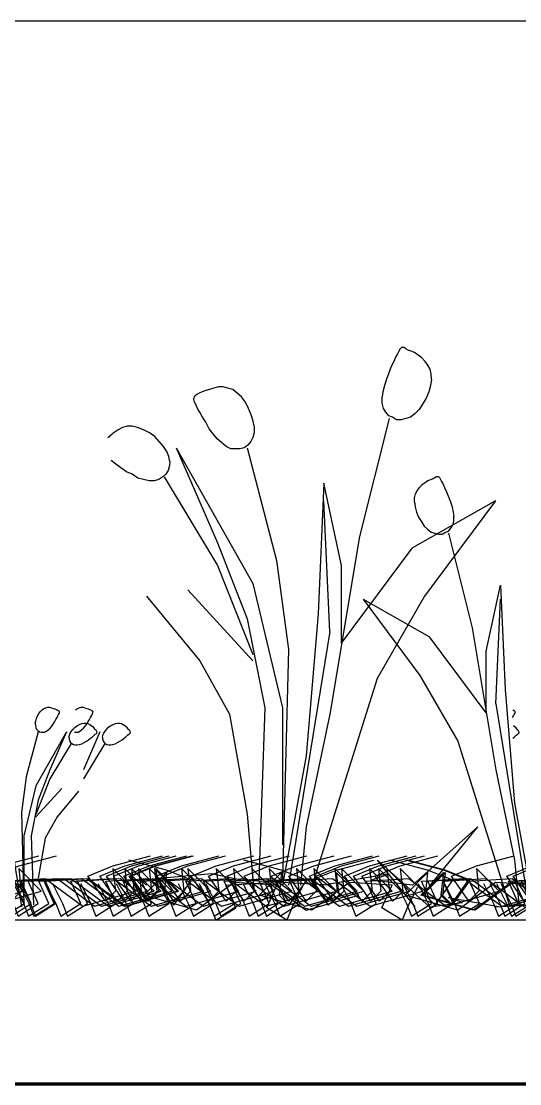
# Model space of a CAD drawing. Header units: metres. Extents: x -109 to 591, y -5 to 592.
# Drawn here: x 583.482 to 583.787, y 6.575 to 7.225 of the extents above; entities that cross this region are included whole.
import ezdxf

# ---------------------------------------------------------------- set-up
doc = ezdxf.new("R2010")
doc.units = ezdxf.units.M
doc.header["$LTSCALE"] = 0.03
doc.layers.add('Areas verdes', color=74, linetype='Continuous')
doc.layers.add('Muro', color=7, linetype='Continuous', lineweight=70)
doc.layers.add('Muro bajo', color=7, linetype='Continuous', lineweight=30)

msp = doc.modelspace()

# ---------------------------------------------------------------- linework, layer by layer
at = {"layer": 'Areas verdes', "color": 6, "linetype": 'Continuous'}
for p, q in [((583.71232, 7.02144), (583.71131, 7.01989)), ((583.71317, 7.02299), (583.71232, 7.02144)), ((583.71395, 7.02454), (583.71317, 7.02299)), ((583.71465, 7.02532), (583.71395, 7.02454)), ((583.71535, 7.02532), (583.71465, 7.02532)), ((583.71628, 7.02532), (583.71535, 7.02532)), ((583.71736, 7.02454), (583.71628, 7.02532)), ((583.71884, 7.02377), (583.71736, 7.02454)), ((583.72062, 7.02299), (583.71884, 7.02377)), ((583.72272, 7.02221), (583.72062, 7.02299)), ((583.72489, 7.02066), (583.72272, 7.02221)), ((583.72706, 7.01911), (583.72489, 7.02066)), ((583.70844, 7.01368), (583.70697, 7.0098)), ((583.70999, 7.01678), (583.70844, 7.01368)), ((583.71131, 7.01989), (583.70999, 7.01678)), ((583.72916, 7.01678), (583.72706, 7.01911)), ((583.73086, 7.01445), (583.72916, 7.01678)), ((583.73226, 7.01213), (583.73086, 7.01445)), ((583.70697, 7.0098), (583.70549, 7.00592)), ((583.73296, 7.00902), (583.73226, 7.01213)), ((583.73311, 7.00592), (583.73296, 7.00902)), ((583.60268, 7.00126), (583.59989, 7.00049)), ((583.60555, 7.00126), (583.60268, 7.00126)), ((583.6085, 7.00049), (583.60555, 7.00126)), ((583.70425, 7.00204), (583.70332, 6.99816)), ((583.70549, 7.00592), (583.70425, 7.00204)), ((583.73257, 7.00204), (583.73149, 6.99816)), ((583.73311, 7.00592), (583.73257, 7.00204)), ((583.58778, 6.99506), (583.58755, 6.99428)), ((583.58763, 6.99351), (583.58755, 6.99428)), ((583.5884, 6.99583), (583.58778, 6.99506)), ((583.58949, 6.99661), (583.5884, 6.99583)), ((583.59089, 6.99738), (583.58949, 6.99661)), ((583.59267, 6.99816), (583.59089, 6.99738)), ((583.59485, 6.99894), (583.59267, 6.99816)), ((583.59725, 6.99971), (583.59485, 6.99894)), ((583.59989, 7.00049), (583.59725, 6.99971)), ((583.61137, 6.99971), (583.6085, 7.00049)), ((583.61417, 6.99738), (583.61137, 6.99971)), ((583.61673, 6.99506), (583.61417, 6.99738)), ((583.61913, 6.99195), (583.61673, 6.99506)), ((583.70332, 6.99816), (583.70285, 6.99506)), ((583.70293, 6.99118), (583.70285, 6.99506)), ((583.72993, 6.99428), (583.72792, 6.99118)), ((583.73149, 6.99816), (583.72993, 6.99428)), ((583.58802, 6.99195), (583.58763, 6.99351)), ((583.58879, 6.9904), (583.58802, 6.99195)), ((583.58988, 6.98807), (583.58879, 6.9904)), ((583.59128, 6.98575), (583.58988, 6.98807)), ((583.62115, 6.98807), (583.61913, 6.99195)), ((583.62278, 6.98419), (583.62115, 6.98807)), ((583.70371, 6.98807), (583.70293, 6.99118)), ((583.7051, 6.98575), (583.70371, 6.98807)), ((583.72792, 6.99118), (583.72559, 6.9873)), ((583.59291, 6.98264), (583.59128, 6.98575)), ((583.59485, 6.97954), (583.59291, 6.98264)), ((583.62394, 6.98031), (583.62278, 6.98419)), ((583.70697, 6.98342), (583.7051, 6.98575)), ((583.70922, 6.98264), (583.70697, 6.98342)), ((583.71178, 6.98109), (583.70922, 6.98264)), ((583.71457, 6.98109), (583.71178, 6.98109)), ((583.71744, 6.98187), (583.71457, 6.98109)), ((583.72031, 6.98264), (583.71744, 6.98187)), ((583.72303, 6.98497), (583.72031, 6.98264)), ((583.72559, 6.9873), (583.72303, 6.98497)), ((583.54123, 6.97488), (583.53882, 6.97333)), ((583.54387, 6.97643), (583.54123, 6.97488)), ((583.54674, 6.97721), (583.54387, 6.97643)), ((583.54984, 6.97721), (583.54674, 6.97721)), ((583.55318, 6.97643), (583.54984, 6.97721)), ((583.55667, 6.97488), (583.55318, 6.97643)), ((583.56008, 6.97333), (583.55667, 6.97488)), ((583.59702, 6.97566), (583.59485, 6.97954)), ((583.59935, 6.97256), (583.59702, 6.97566)), ((583.62456, 6.97721), (583.62394, 6.98031)), ((583.62456, 6.97721), (583.62449, 6.97333)), ((583.53494, 6.97023), (583.53673, 6.97178)), ((583.53882, 6.97333), (583.53673, 6.97178)), ((583.56342, 6.971), (583.56008, 6.97333)), ((583.56637, 6.9679), (583.56342, 6.971)), ((583.60183, 6.96945), (583.59935, 6.97256)), ((583.60454, 6.96712), (583.60183, 6.96945)), ((583.62379, 6.97023), (583.62247, 6.9679)), ((583.62449, 6.97333), (583.62379, 6.97023)), ((583.56893, 6.9648), (583.56637, 6.9679)), ((583.57102, 6.96169), (583.56893, 6.9648)), ((583.57234, 6.95859), (583.57102, 6.96169)), ((583.60734, 6.9648), (583.60454, 6.96712)), ((583.61021, 6.96324), (583.60734, 6.9648)), ((583.61308, 6.96324), (583.61021, 6.96324)), ((583.61579, 6.96324), (583.61308, 6.96324)), ((583.61836, 6.96402), (583.61579, 6.96324)), ((583.62061, 6.96557), (583.61836, 6.96402)), ((583.62247, 6.9679), (583.62061, 6.96557)), ((583.53983, 6.95393), (583.53704, 6.95626)), ((583.57296, 6.95549), (583.57234, 6.95859)), ((583.57296, 6.95549), (583.57273, 6.95316)), ((583.54294, 6.95161), (583.53983, 6.95393)), ((583.54627, 6.94928), (583.54294, 6.95161)), ((583.54976, 6.94773), (583.54627, 6.94928)), ((583.57196, 6.95005), (583.57048, 6.94773)), ((583.57273, 6.95316), (583.57196, 6.95005)), ((583.55333, 6.9454), (583.54976, 6.94773)), ((583.55682, 6.94462), (583.55333, 6.9454)), ((583.56024, 6.94385), (583.55682, 6.94462)), ((583.56334, 6.94385), (583.56024, 6.94385)), ((583.56614, 6.94462), (583.56334, 6.94385)), ((583.56854, 6.94617), (583.56614, 6.94462)), ((583.57048, 6.94773), (583.56854, 6.94617)), ((583.72748, 6.94144), (583.72922, 6.94268)), ((583.72922, 6.94268), (583.73096, 6.94392)), ((583.73096, 6.94392), (583.73263, 6.94454)), ((583.73263, 6.94454), (583.73406, 6.94516)), ((583.73406, 6.94516), (583.73524, 6.94579)), ((583.73524, 6.94579), (583.73611, 6.94641)), ((583.73611, 6.94641), (583.73685, 6.94641)), ((583.73685, 6.94641), (583.73741, 6.94641)), ((583.73741, 6.94641), (583.73797, 6.94579)), ((583.73797, 6.94579), (583.73859, 6.94454)), ((583.73859, 6.94454), (583.73927, 6.9433)), ((583.73927, 6.9433), (583.74008, 6.94206)), ((583.74008, 6.94206), (583.74114, 6.93958)), ((583.72276, 6.93337), (583.72332, 6.93585)), ((583.72332, 6.93585), (583.72444, 6.93772)), ((583.72444, 6.93772), (583.7258, 6.93958)), ((583.7258, 6.93958), (583.72748, 6.94144)), ((583.74114, 6.93958), (583.74238, 6.93709)), ((583.74238, 6.93709), (583.74356, 6.93399)), ((583.72264, 6.93089), (583.72276, 6.93337)), ((583.72264, 6.93089), (583.72307, 6.92778)), ((583.74356, 6.93399), (583.74474, 6.93089)), ((583.74474, 6.93089), (583.74573, 6.92778)), ((583.72307, 6.92778), (583.72394, 6.92468)), ((583.72394, 6.92468), (583.72518, 6.92158)), ((583.74573, 6.92778), (583.74647, 6.92468)), ((583.74647, 6.92468), (583.74685, 6.9222)), ((583.72518, 6.92158), (583.7268, 6.91909)), ((583.7268, 6.91909), (583.72866, 6.91599)), ((583.74505, 6.91475), (583.74616, 6.91661)), ((583.74616, 6.91661), (583.74679, 6.91909)), ((583.74679, 6.91909), (583.74685, 6.9222)), ((583.72866, 6.91599), (583.73071, 6.91413)), ((583.73071, 6.91413), (583.73288, 6.91227)), ((583.73288, 6.91227), (583.73518, 6.91164)), ((583.73518, 6.91164), (583.73747, 6.91102)), ((583.73747, 6.91102), (583.73971, 6.91102)), ((583.73971, 6.91102), (583.74176, 6.91227)), ((583.74176, 6.91227), (583.74356, 6.91289)), ((583.74356, 6.91289), (583.74505, 6.91475)), ((583.4912, 6.79836), (583.49186, 6.79991)), ((583.49186, 6.79991), (583.49266, 6.80146)), ((583.49266, 6.80146), (583.49362, 6.8027)), ((583.49362, 6.8027), (583.49465, 6.80364)), ((583.49465, 6.80364), (583.49577, 6.80457)), ((583.49577, 6.80457), (583.49691, 6.80488)), ((583.49691, 6.80488), (583.49809, 6.80519)), ((583.49809, 6.80519), (583.49924, 6.80519)), ((583.49924, 6.80519), (583.50036, 6.80488)), ((583.50036, 6.80488), (583.50141, 6.80457)), ((583.50141, 6.80457), (583.50238, 6.80426)), ((583.50238, 6.80426), (583.50325, 6.80395)), ((583.50325, 6.80395), (583.50396, 6.80364)), ((583.5038, 6.79898), (583.50436, 6.79991)), ((583.50396, 6.80364), (583.50452, 6.80333)), ((583.50436, 6.79991), (583.5048, 6.80084)), ((583.50452, 6.80333), (583.50495, 6.80302)), ((583.5048, 6.80084), (583.50511, 6.80146)), ((583.50495, 6.80302), (583.5052, 6.8027)), ((583.50511, 6.80146), (583.50526, 6.80208)), ((583.5052, 6.8027), (583.50529, 6.80239)), ((583.50526, 6.80208), (583.50529, 6.80239)), ((583.51512, 6.80364), (583.51624, 6.80457)), ((583.51624, 6.80457), (583.51739, 6.80488)), ((583.51739, 6.80488), (583.51857, 6.80519)), ((583.51857, 6.80519), (583.51971, 6.80519)), ((583.51971, 6.80519), (583.52083, 6.80488)), ((583.52083, 6.80488), (583.52189, 6.80457)), ((583.52189, 6.80457), (583.52285, 6.80426)), ((583.52285, 6.80426), (583.52372, 6.80395)), ((583.52372, 6.80395), (583.52443, 6.80364)), ((583.52428, 6.79898), (583.52483, 6.79991)), ((583.52443, 6.80364), (583.52499, 6.80333)), ((583.52483, 6.79991), (583.52527, 6.80084)), ((583.52499, 6.80333), (583.52542, 6.80302)), ((583.52527, 6.80084), (583.52558, 6.80146)), ((583.52542, 6.80302), (583.52567, 6.8027)), ((583.52558, 6.80146), (583.52573, 6.80208)), ((583.52567, 6.8027), (583.52577, 6.80239)), ((583.52573, 6.80208), (583.52577, 6.80239)), ((583.78279, 6.79898), (583.78335, 6.79991)), ((583.78295, 6.80364), (583.78351, 6.80333)), ((583.78335, 6.79991), (583.78379, 6.80084)), ((583.78351, 6.80333), (583.78394, 6.80302)), ((583.78379, 6.80084), (583.7841, 6.80146)), ((583.78394, 6.80302), (583.78419, 6.8027)), ((583.7841, 6.80146), (583.78425, 6.80208)), ((583.78419, 6.8027), (583.78428, 6.80239)), ((583.78425, 6.80208), (583.78428, 6.80239)), ((583.49049, 6.79557), (583.49074, 6.79681)), ((583.49049, 6.79557), (583.49052, 6.79401)), ((583.49052, 6.79401), (583.4908, 6.79277)), ((583.49074, 6.79681), (583.4912, 6.79836)), ((583.4908, 6.79277), (583.49133, 6.79184)), ((583.49958, 6.79246), (583.50058, 6.7937)), ((583.50058, 6.7937), (583.50151, 6.79495)), ((583.50151, 6.79495), (583.50238, 6.7965)), ((583.50238, 6.7965), (583.50315, 6.79774)), ((583.50315, 6.79774), (583.5038, 6.79898)), ((583.51377, 6.79184), (583.51495, 6.79308)), ((583.51495, 6.79308), (583.51628, 6.79401)), ((583.51628, 6.79401), (583.51765, 6.79464)), ((583.51765, 6.79464), (583.51904, 6.79526)), ((583.51904, 6.79526), (583.52038, 6.79557)), ((583.52006, 6.79246), (583.52105, 6.7937)), ((583.52038, 6.79557), (583.52162, 6.79557)), ((583.52105, 6.7937), (583.52198, 6.79495)), ((583.52162, 6.79557), (583.52277, 6.79526)), ((583.52198, 6.79495), (583.52285, 6.7965)), ((583.52277, 6.79526), (583.52382, 6.79464)), ((583.52285, 6.7965), (583.52362, 6.79774)), ((583.52362, 6.79774), (583.52428, 6.79898)), ((583.52382, 6.79464), (583.52479, 6.79401)), ((583.52479, 6.79401), (583.52562, 6.79339)), ((583.52634, 6.79277), (583.52562, 6.79339)), ((583.52699, 6.79184), (583.52634, 6.79277)), ((583.53424, 6.79184), (583.53542, 6.79308)), ((583.53542, 6.79308), (583.53675, 6.79401)), ((583.53675, 6.79401), (583.53812, 6.79464)), ((583.53812, 6.79464), (583.53952, 6.79526)), ((583.53952, 6.79526), (583.54085, 6.79557)), ((583.54085, 6.79557), (583.54209, 6.79557)), ((583.54209, 6.79557), (583.54324, 6.79526)), ((583.54324, 6.79526), (583.5443, 6.79464)), ((583.5443, 6.79464), (583.54526, 6.79401)), ((583.54526, 6.79401), (583.5461, 6.79339)), ((583.54681, 6.79277), (583.5461, 6.79339)), ((583.54746, 6.79184), (583.54681, 6.79277)), ((583.7833, 6.79401), (583.78414, 6.79339)), ((583.78485, 6.79277), (583.78414, 6.79339)), ((583.78551, 6.79184), (583.78485, 6.79277)), ((583.49133, 6.79184), (583.49207, 6.79091)), ((583.49207, 6.79091), (583.49297, 6.79029)), ((583.49297, 6.79029), (583.494, 6.78998)), ((583.494, 6.78998), (583.49508, 6.78998)), ((583.49508, 6.78998), (583.49623, 6.78998)), ((583.49623, 6.78998), (583.49738, 6.7906)), ((583.49738, 6.7906), (583.4985, 6.79153)), ((583.4985, 6.79153), (583.49958, 6.79246)), ((583.51113, 6.78688), (583.51138, 6.78812)), ((583.51113, 6.78688), (583.51122, 6.78595)), ((583.51138, 6.78812), (583.51191, 6.78936)), ((583.51191, 6.78936), (583.51274, 6.7906)), ((583.51274, 6.7906), (583.51377, 6.79184)), ((583.51447, 6.78998), (583.51555, 6.78998)), ((583.51555, 6.78998), (583.5167, 6.78998)), ((583.5167, 6.78998), (583.51785, 6.7906)), ((583.51785, 6.7906), (583.51897, 6.79153)), ((583.51897, 6.79153), (583.52006, 6.79246)), ((583.52314, 6.78532), (583.52438, 6.78626)), ((583.52438, 6.78626), (583.5255, 6.78719)), ((583.5255, 6.78719), (583.52646, 6.78812)), ((583.52646, 6.78812), (583.52721, 6.78874)), ((583.52749, 6.79122), (583.52699, 6.79184)), ((583.52721, 6.78874), (583.52773, 6.78905)), ((583.52789, 6.79091), (583.52749, 6.79122)), ((583.52773, 6.78905), (583.52808, 6.78936)), ((583.52817, 6.79029), (583.52789, 6.79091)), ((583.52808, 6.78936), (583.52826, 6.78967)), ((583.52829, 6.78998), (583.52817, 6.79029)), ((583.52826, 6.78967), (583.52829, 6.78998)), ((583.5316, 6.78688), (583.53185, 6.78812)), ((583.5316, 6.78688), (583.53169, 6.78595)), ((583.53185, 6.78812), (583.53238, 6.78936)), ((583.53238, 6.78936), (583.53321, 6.7906)), ((583.53321, 6.7906), (583.53424, 6.79184)), ((583.54361, 6.78532), (583.54485, 6.78626)), ((583.54485, 6.78626), (583.54597, 6.78719)), ((583.54597, 6.78719), (583.54693, 6.78812)), ((583.54693, 6.78812), (583.54768, 6.78874)), ((583.54796, 6.79122), (583.54746, 6.79184)), ((583.54768, 6.78874), (583.54821, 6.78905)), ((583.54836, 6.79091), (583.54796, 6.79122)), ((583.54821, 6.78905), (583.54855, 6.78936)), ((583.54864, 6.79029), (583.54836, 6.79091)), ((583.54855, 6.78936), (583.54873, 6.78967)), ((583.54876, 6.78998), (583.54864, 6.79029)), ((583.54873, 6.78967), (583.54876, 6.78998)), ((583.7829, 6.78626), (583.78402, 6.78719)), ((583.78402, 6.78719), (583.78498, 6.78812)), ((583.78498, 6.78812), (583.78572, 6.78874)), ((583.786, 6.79122), (583.78551, 6.79184)), ((583.78572, 6.78874), (583.78625, 6.78905)), ((583.78641, 6.79091), (583.786, 6.79122)), ((583.78625, 6.78905), (583.78659, 6.78936)), ((583.78669, 6.79029), (583.78641, 6.79091)), ((583.78659, 6.78936), (583.78678, 6.78967)), ((583.78681, 6.78998), (583.78669, 6.79029)), ((583.78678, 6.78967), (583.78681, 6.78998)), ((583.51122, 6.78595), (583.51153, 6.7847)), ((583.51153, 6.7847), (583.51212, 6.78377)), ((583.51212, 6.78377), (583.5129, 6.78315)), ((583.5129, 6.78315), (583.51386, 6.78253)), ((583.51386, 6.78253), (583.51498, 6.78222)), ((583.51498, 6.78222), (583.51622, 6.78222)), ((583.51622, 6.78222), (583.51759, 6.78253)), ((583.51759, 6.78253), (583.51898, 6.78284)), ((583.51898, 6.78284), (583.52041, 6.78377)), ((583.52041, 6.78377), (583.52181, 6.78439)), ((583.52181, 6.78439), (583.52314, 6.78532)), ((583.53169, 6.78595), (583.532, 6.7847)), ((583.532, 6.7847), (583.53259, 6.78377)), ((583.53259, 6.78377), (583.53337, 6.78315)), ((583.53337, 6.78315), (583.53433, 6.78253)), ((583.53433, 6.78253), (583.53545, 6.78222)), ((583.53545, 6.78222), (583.53669, 6.78222)), ((583.53669, 6.78222), (583.53806, 6.78253)), ((583.53806, 6.78253), (583.53945, 6.78284)), ((583.53945, 6.78284), (583.54088, 6.78377)), ((583.54088, 6.78377), (583.54228, 6.78439)), ((583.54228, 6.78439), (583.54361, 6.78532))]:
    msp.add_line(p, q, dxfattribs=at)
at = {"layer": 'Areas verdes', "linetype": 'Continuous'}
for p, q in [((583.70712, 6.98187), (583.68896, 6.90971)), ((583.57677, 6.96402), (583.60206, 6.90583)), ((583.57677, 6.96402), (583.62379, 6.881)), ((583.62022, 6.96402), (583.6383, 6.89496)), ((583.56947, 6.94617), (583.60206, 6.89186)), ((583.66724, 6.94229), (583.66367, 6.86237)), ((583.6781, 6.89186), (583.66724, 6.94229)), ((583.67089, 6.85151), (583.66724, 6.93143)), ((583.7723, 6.93143), (583.72155, 6.90272)), ((583.7723, 6.93143), (583.72885, 6.87324)), ((583.68896, 6.90971), (583.67089, 6.80108)), ((583.74343, 6.91164), (583.75796, 6.85392)), ((583.60206, 6.90583), (583.62022, 6.85927)), ((583.6781, 6.84453), (583.72155, 6.90272)), ((583.60206, 6.89186), (583.62379, 6.83754)), ((583.6383, 6.89496), (583.64551, 6.84065)), ((583.6781, 6.84453), (583.6781, 6.89186)), ((583.62379, 6.83367), (583.58398, 6.87712)), ((583.62379, 6.881), (583.64194, 6.80496)), ((583.76665, 6.83964), (583.77534, 6.87999)), ((583.77534, 6.87999), (583.77819, 6.81605)), ((583.55861, 6.87324), (583.5912, 6.83367)), ((583.69129, 6.8713), (583.73189, 6.84833)), ((583.69129, 6.8713), (583.72605, 6.82474)), ((583.72885, 6.87324), (583.69983, 6.8228)), ((583.77242, 6.80736), (583.77534, 6.8713)), ((583.62022, 6.85927), (583.63108, 6.80496)), ((583.66367, 6.86237), (583.65638, 6.77547)), ((583.67089, 6.85151), (583.64551, 6.69633)), ((583.75796, 6.85392), (583.77242, 6.76701)), ((583.76665, 6.80177), (583.73189, 6.84833)), ((583.64551, 6.84065), (583.64194, 6.69943)), ((583.76665, 6.80177), (583.76665, 6.83964)), ((583.5912, 6.83367), (583.60935, 6.80108)), ((583.69983, 6.8228), (583.66002, 6.69633)), ((583.72605, 6.82474), (583.74927, 6.78439)), ((583.77819, 6.81605), (583.78403, 6.74653)), ((583.77242, 6.80736), (583.79272, 6.68321)), ((583.60935, 6.80108), (583.62022, 6.73978)), ((583.63108, 6.80496), (583.62743, 6.69943)), ((583.64194, 6.80496), (583.64194, 6.72116)), ((583.67089, 6.80108), (583.65638, 6.73202)), ((583.49223, 6.79029), (583.485, 6.76267)), ((583.50961, 6.79029), (583.4908, 6.75708)), ((583.50961, 6.79029), (583.49949, 6.76701)), ((583.53008, 6.79029), (583.51996, 6.76701)), ((583.51253, 6.78315), (583.49949, 6.76143)), ((583.533, 6.78315), (583.51996, 6.76143)), ((583.74927, 6.78439), (583.78111, 6.68321)), ((583.65638, 6.77547), (583.64194, 6.69633)), ((583.49949, 6.76701), (583.49223, 6.74839)), ((583.77242, 6.76701), (583.78403, 6.71177)), ((583.485, 6.76267), (583.48211, 6.74094)), ((583.49949, 6.76143), (583.4908, 6.7397)), ((583.4908, 6.75708), (583.48354, 6.72666)), ((583.4908, 6.73815), (583.50672, 6.75553)), ((583.51687, 6.75398), (583.50384, 6.73815)), ((583.49223, 6.74839), (583.48788, 6.72666)), ((583.47196, 6.74529), (583.48211, 6.68321)), ((583.48211, 6.74094), (583.48354, 6.68445)), ((583.78403, 6.74653), (583.79558, 6.68321)), ((583.50384, 6.73815), (583.49657, 6.72511)), ((583.62022, 6.73978), (583.62379, 6.69943)), ((583.65638, 6.73202), (583.65281, 6.69633)), ((583.76144, 6.73202), (583.72155, 6.69633)), ((583.73242, 6.69633), (583.76144, 6.73202)), ((583.48354, 6.72666), (583.48354, 6.69314)), ((583.48788, 6.72666), (583.48934, 6.68445)), ((583.49657, 6.72511), (583.49223, 6.70059)), ((583.69998, 6.71177), (583.73189, 6.68321)), ((583.7232, 6.68321), (583.69998, 6.71177)), ((583.78403, 6.71177), (583.78688, 6.68321)), ((583.59849, 6.70331), (583.55504, 6.69943)), ((583.61657, 6.69943), (583.59849, 6.70331)), ((583.70712, 6.70331), (583.66724, 6.69633)), ((583.69626, 6.69943), (583.70712, 6.70331)), ((583.55504, 6.69943), (583.55861, 6.69633)), ((583.67089, 6.69633), (583.61657, 6.69943)), ((583.72155, 6.69633), (583.69626, 6.69943)), ((583.74343, 6.6888), (583.77534, 6.68321)), ((583.75212, 6.6857), (583.74343, 6.6888)), ((583.73189, 6.68321), (583.75212, 6.6857)), ((583.77242, 6.68321), (583.81587, 6.6857))]:
    msp.add_line(p, q, dxfattribs=at)
at = {"layer": 'Areas verdes'}
for points in [[(583.38668, 6.69737), (583.39283, 6.68509), (583.3959, 6.67741), (583.40819, 6.68509), (583.40205, 6.69891), (583.42817, 6.70044), (583.45122, 6.68355), (583.48349, 6.69276), (583.46966, 6.70658), (583.4712, 6.69276), (583.46505, 6.68662), (583.45429, 6.70198), (583.46966, 6.70812), (583.49271, 6.71426)], [(583.39735, 6.69737), (583.4035, 6.68509), (583.40657, 6.67741), (583.41886, 6.68509), (583.41272, 6.69891), (583.43884, 6.70044), (583.46189, 6.68355), (583.49416, 6.69276), (583.48033, 6.70658), (583.48186, 6.69276), (583.47572, 6.68662), (583.46496, 6.70198), (583.48033, 6.70812), (583.50338, 6.71426)], [(583.45502, 6.69737), (583.46117, 6.68509), (583.46424, 6.67741), (583.47653, 6.68509), (583.47039, 6.69891), (583.49651, 6.70044), (583.51956, 6.68355), (583.55183, 6.69276), (583.538, 6.70658), (583.53953, 6.69276), (583.53339, 6.68662), (583.52263, 6.70198), (583.538, 6.70812), (583.56105, 6.71426)], [(583.4623, 6.69737), (583.46845, 6.68509), (583.47152, 6.67741), (583.48382, 6.68509), (583.47767, 6.69891), (583.50379, 6.70044), (583.52684, 6.68355), (583.55911, 6.69276), (583.54528, 6.70658), (583.54682, 6.69276), (583.54067, 6.68662), (583.52992, 6.70198), (583.54528, 6.70812), (583.56833, 6.71426)], [(583.46653, 6.69737), (583.47268, 6.68509), (583.47575, 6.67741), (583.48805, 6.68509), (583.4819, 6.69891), (583.50802, 6.70044), (583.53107, 6.68355), (583.56334, 6.69276), (583.54951, 6.70658), (583.55105, 6.69276), (583.5449, 6.68662), (583.53414, 6.70198), (583.54951, 6.70812), (583.57256, 6.71426)], [(583.47074, 6.69737), (583.47688, 6.68509), (583.47995, 6.67741), (583.49225, 6.68509), (583.4861, 6.69891), (583.51222, 6.70044), (583.53527, 6.68355), (583.56754, 6.69276), (583.55371, 6.70658), (583.55525, 6.69276), (583.5491, 6.68662), (583.53835, 6.70198), (583.55371, 6.70812), (583.57676, 6.71426)], [(583.4772, 6.69737), (583.48335, 6.68509), (583.48642, 6.67741), (583.49871, 6.68509), (583.49257, 6.69891), (583.51869, 6.70044), (583.54174, 6.68355), (583.57401, 6.69276), (583.56018, 6.70658), (583.56171, 6.69276), (583.55557, 6.68662), (583.54481, 6.70198), (583.56018, 6.70812), (583.58323, 6.71426)], [(583.48047, 6.69737), (583.48662, 6.68509), (583.48969, 6.67741), (583.50198, 6.68509), (583.49583, 6.69891), (583.52196, 6.70044), (583.54501, 6.68355), (583.57728, 6.69276), (583.56345, 6.70658), (583.56498, 6.69276), (583.55884, 6.68662), (583.54808, 6.70198), (583.56345, 6.70812), (583.5865, 6.71426)], [(583.4814, 6.69737), (583.48755, 6.68509), (583.49062, 6.67741), (583.50292, 6.68509), (583.49677, 6.69891), (583.52289, 6.70044), (583.54594, 6.68355), (583.57821, 6.69276), (583.56438, 6.70658), (583.56592, 6.69276), (583.55977, 6.68662), (583.54901, 6.70198), (583.56438, 6.70812), (583.58743, 6.71426)], [(583.49695, 6.69737), (583.5031, 6.68509), (583.50617, 6.67741), (583.51846, 6.68509), (583.51232, 6.69891), (583.53844, 6.70044), (583.56149, 6.68355), (583.59376, 6.69276), (583.57993, 6.70658), (583.58147, 6.69276), (583.57532, 6.68662), (583.56456, 6.70198), (583.57993, 6.70812), (583.60298, 6.71426)], [(583.50103, 6.69737), (583.50717, 6.68509), (583.51025, 6.67741), (583.52254, 6.68509), (583.51639, 6.69891), (583.54252, 6.70044), (583.56556, 6.68355), (583.59783, 6.69276), (583.584, 6.70658), (583.58554, 6.69276), (583.57939, 6.68662), (583.56864, 6.70198), (583.584, 6.70812), (583.60705, 6.71426)], [(583.51827, 6.69737), (583.52442, 6.68509), (583.52749, 6.67741), (583.53978, 6.68509), (583.53364, 6.69891), (583.55976, 6.70044), (583.58281, 6.68355), (583.61508, 6.69276), (583.60125, 6.70658), (583.60279, 6.69276), (583.59664, 6.68662), (583.58588, 6.70198), (583.60125, 6.70812), (583.6243, 6.71426)], [(583.52894, 6.69737), (583.53509, 6.68509), (583.53816, 6.67741), (583.55045, 6.68509), (583.54431, 6.69891), (583.57043, 6.70044), (583.59348, 6.68355), (583.62575, 6.69276), (583.61192, 6.70658), (583.61345, 6.69276), (583.60731, 6.68662), (583.59655, 6.70198), (583.61192, 6.70812), (583.63497, 6.71426)], [(583.54008, 6.69737), (583.54623, 6.68509), (583.5493, 6.67741), (583.56159, 6.68509), (583.55545, 6.69891), (583.58157, 6.70044), (583.60462, 6.68355), (583.63689, 6.69276), (583.62306, 6.70658), (583.62459, 6.69276), (583.61845, 6.68662), (583.60769, 6.70198), (583.62306, 6.70812), (583.64611, 6.71426)], [(583.65378, 6.69487), (583.64764, 6.68258), (583.64456, 6.67491), (583.63227, 6.68258), (583.63842, 6.6964), (583.61229, 6.69794), (583.58925, 6.68105), (583.55698, 6.69026), (583.57081, 6.70408), (583.56927, 6.69026), (583.57542, 6.68412), (583.58617, 6.69947), (583.57081, 6.70561), (583.54776, 6.71175)], [(583.55075, 6.69737), (583.55689, 6.68509), (583.55997, 6.67741), (583.57226, 6.68509), (583.56611, 6.69891), (583.59224, 6.70044), (583.61529, 6.68355), (583.64756, 6.69276), (583.63373, 6.70658), (583.63526, 6.69276), (583.62912, 6.68662), (583.61836, 6.70198), (583.63373, 6.70812), (583.65677, 6.71426)], [(583.5674, 6.69737), (583.57354, 6.68509), (583.57662, 6.67741), (583.58891, 6.68509), (583.58276, 6.69891), (583.60889, 6.70044), (583.63194, 6.68355), (583.66421, 6.69276), (583.65038, 6.70658), (583.65191, 6.69276), (583.64577, 6.68662), (583.63501, 6.70198), (583.65038, 6.70812), (583.67342, 6.71426)], [(583.57807, 6.69737), (583.58421, 6.68509), (583.58728, 6.67741), (583.59958, 6.68509), (583.59343, 6.69891), (583.61955, 6.70044), (583.6426, 6.68355), (583.67487, 6.69276), (583.66104, 6.70658), (583.66258, 6.69276), (583.65643, 6.68662), (583.64568, 6.70198), (583.66104, 6.70812), (583.68409, 6.71426)], [(583.59087, 6.69737), (583.59702, 6.68509), (583.60009, 6.67741), (583.61238, 6.68509), (583.60624, 6.69891), (583.63236, 6.70044), (583.65541, 6.68355), (583.68768, 6.69276), (583.67385, 6.70658), (583.67539, 6.69276), (583.66924, 6.68662), (583.65848, 6.70198), (583.67385, 6.70812), (583.6969, 6.71426)], [(583.59177, 6.69487), (583.59791, 6.68258), (583.60099, 6.67491), (583.61328, 6.68258), (583.60713, 6.6964), (583.63326, 6.69794), (583.6563, 6.68105), (583.68857, 6.69026), (583.67474, 6.70408), (583.67628, 6.69026), (583.67013, 6.68412), (583.65938, 6.69947), (583.67474, 6.70561), (583.69779, 6.71175)], [(583.59495, 6.69737), (583.60109, 6.68509), (583.60417, 6.67741), (583.61646, 6.68509), (583.61031, 6.69891), (583.63644, 6.70044), (583.65948, 6.68355), (583.69175, 6.69276), (583.67792, 6.70658), (583.67946, 6.69276), (583.67331, 6.68662), (583.66256, 6.70198), (583.67792, 6.70812), (583.70097, 6.71426)], [(583.61219, 6.69737), (583.61834, 6.68509), (583.62141, 6.67741), (583.6337, 6.68509), (583.62756, 6.69891), (583.65368, 6.70044), (583.67673, 6.68355), (583.709, 6.69276), (583.69517, 6.70658), (583.69671, 6.69276), (583.69056, 6.68662), (583.6798, 6.70198), (583.69517, 6.70812), (583.71822, 6.71426)], [(583.61767, 6.69737), (583.62382, 6.68509), (583.62689, 6.67741), (583.63918, 6.68509), (583.63304, 6.69891), (583.65916, 6.70044), (583.68221, 6.68355), (583.71448, 6.69276), (583.70065, 6.70658), (583.70219, 6.69276), (583.69604, 6.68662), (583.68528, 6.70198), (583.70065, 6.70812), (583.7237, 6.71426)], [(583.7243, 6.69487), (583.71815, 6.68258), (583.71508, 6.67491), (583.70279, 6.68258), (583.70894, 6.6964), (583.68281, 6.69794), (583.65976, 6.68105), (583.62749, 6.69026), (583.64132, 6.70408), (583.63979, 6.69026), (583.64593, 6.68412), (583.65669, 6.69947), (583.64132, 6.70561), (583.61827, 6.71175)], [(583.62286, 6.69737), (583.62901, 6.68509), (583.63208, 6.67741), (583.64437, 6.68509), (583.63823, 6.69891), (583.66435, 6.70044), (583.6874, 6.68355), (583.71967, 6.69276), (583.70584, 6.70658), (583.70737, 6.69276), (583.70123, 6.68662), (583.69047, 6.70198), (583.70584, 6.70812), (583.72889, 6.71426)], [(583.631, 6.69737), (583.63715, 6.68509), (583.64022, 6.67741), (583.65252, 6.68509), (583.64637, 6.69891), (583.67249, 6.70044), (583.69554, 6.68355), (583.72781, 6.69276), (583.71398, 6.70658), (583.71552, 6.69276), (583.70937, 6.68662), (583.69862, 6.70198), (583.71398, 6.70812), (583.73703, 6.71426)], [(583.67766, 6.69737), (583.68381, 6.68509), (583.68688, 6.67741), (583.69917, 6.68509), (583.69303, 6.69891), (583.71915, 6.70044), (583.7422, 6.68355), (583.77447, 6.69276), (583.76064, 6.70658), (583.76217, 6.69276), (583.75603, 6.68662), (583.74527, 6.70198), (583.76064, 6.70812), (583.78369, 6.71426)], [(583.81372, 6.69487), (583.80757, 6.68258), (583.8045, 6.67491), (583.79221, 6.68258), (583.79835, 6.6964), (583.77223, 6.69794), (583.74918, 6.68105), (583.71691, 6.69026), (583.73074, 6.70408), (583.72921, 6.69026), (583.73535, 6.68412), (583.74611, 6.69947), (583.73074, 6.70561), (583.70769, 6.71175)], [(583.71159, 6.69737), (583.71774, 6.68509), (583.72081, 6.67741), (583.7331, 6.68509), (583.72696, 6.69891), (583.75308, 6.70044), (583.77613, 6.68355), (583.8084, 6.69276), (583.79457, 6.70658), (583.79611, 6.69276), (583.78996, 6.68662), (583.7792, 6.70198), (583.79457, 6.70812), (583.81762, 6.71426)], [(583.71553, 6.69737), (583.72168, 6.68509), (583.72475, 6.67741), (583.73704, 6.68509), (583.7309, 6.69891), (583.75702, 6.70044), (583.78007, 6.68355), (583.81234, 6.69276), (583.79851, 6.70658), (583.80005, 6.69276), (583.7939, 6.68662), (583.78314, 6.70198), (583.79851, 6.70812), (583.82156, 6.71426)], [(583.82335, 6.69487), (583.8172, 6.68258), (583.81413, 6.67491), (583.80184, 6.68258), (583.80798, 6.6964), (583.78186, 6.69794), (583.75881, 6.68105), (583.72654, 6.69026), (583.74037, 6.70408), (583.73884, 6.69026), (583.74498, 6.68412), (583.75574, 6.69947), (583.74037, 6.70561), (583.71732, 6.71175)], [(583.82438, 6.69487), (583.81823, 6.68258), (583.81516, 6.67491), (583.80287, 6.68258), (583.80901, 6.6964), (583.78289, 6.69794), (583.75984, 6.68105), (583.72757, 6.69026), (583.7414, 6.70408), (583.73987, 6.69026), (583.74601, 6.68412), (583.75677, 6.69947), (583.7414, 6.70561), (583.71835, 6.71175)], [(583.72492, 6.69737), (583.73107, 6.68509), (583.73414, 6.67741), (583.74644, 6.68509), (583.74029, 6.69891), (583.76641, 6.70044), (583.78946, 6.68355), (583.82173, 6.69276), (583.8079, 6.70658), (583.80944, 6.69276), (583.80329, 6.68662), (583.79254, 6.70198), (583.8079, 6.70812), (583.83095, 6.71426)], [(583.74098, 6.69737), (583.74713, 6.68509), (583.7502, 6.67741), (583.76249, 6.68509), (583.75635, 6.69891), (583.78247, 6.70044), (583.80552, 6.68355), (583.83779, 6.69276), (583.82396, 6.70658), (583.8255, 6.69276), (583.81935, 6.68662), (583.80859, 6.70198), (583.82396, 6.70812), (583.84701, 6.71426)], [(583.7649, 6.69737), (583.77104, 6.68509), (583.77412, 6.67741), (583.78641, 6.68509), (583.78026, 6.69891), (583.80639, 6.70044), (583.82943, 6.68355), (583.8617, 6.69276), (583.84787, 6.70658), (583.84941, 6.69276), (583.84326, 6.68662), (583.83251, 6.70198), (583.84787, 6.70812), (583.87092, 6.71426)], [(583.76879, 6.69737), (583.77494, 6.68509), (583.77801, 6.67741), (583.7903, 6.68509), (583.78416, 6.69891), (583.81028, 6.70044), (583.83333, 6.68355), (583.8656, 6.69276), (583.85177, 6.70658), (583.85331, 6.69276), (583.84716, 6.68662), (583.8364, 6.70198), (583.85177, 6.70812), (583.87482, 6.71426)], [(583.77287, 6.69737), (583.77901, 6.68509), (583.78209, 6.67741), (583.79438, 6.68509), (583.78823, 6.69891), (583.81436, 6.70044), (583.8374, 6.68355), (583.86967, 6.69276), (583.85584, 6.70658), (583.85738, 6.69276), (583.85123, 6.68662), (583.84048, 6.70198), (583.85584, 6.70812), (583.87889, 6.71426)], [(583.77556, 6.69737), (583.78171, 6.68509), (583.78478, 6.67741), (583.79708, 6.68509), (583.79093, 6.69891), (583.81705, 6.70044), (583.8401, 6.68355), (583.87237, 6.69276), (583.85854, 6.70658), (583.86008, 6.69276), (583.85393, 6.68662), (583.84317, 6.70198), (583.85854, 6.70812), (583.88159, 6.71426)]]:
    msp.add_lwpolyline(points, dxfattribs=at)
at = {"layer": 'Muro'}
msp.add_line((578.79946, 6.57491), (591.25003, 6.57491), dxfattribs=at)
at = {"layer": 'Muro bajo'}
for p, q in [((588.28491, 7.22491), (581.88491, 7.22491)), ((591.25003, 6.67491), (578.79946, 6.67491))]:
    msp.add_line(p, q, dxfattribs=at)

doc.saveas('drawing.dxf')
